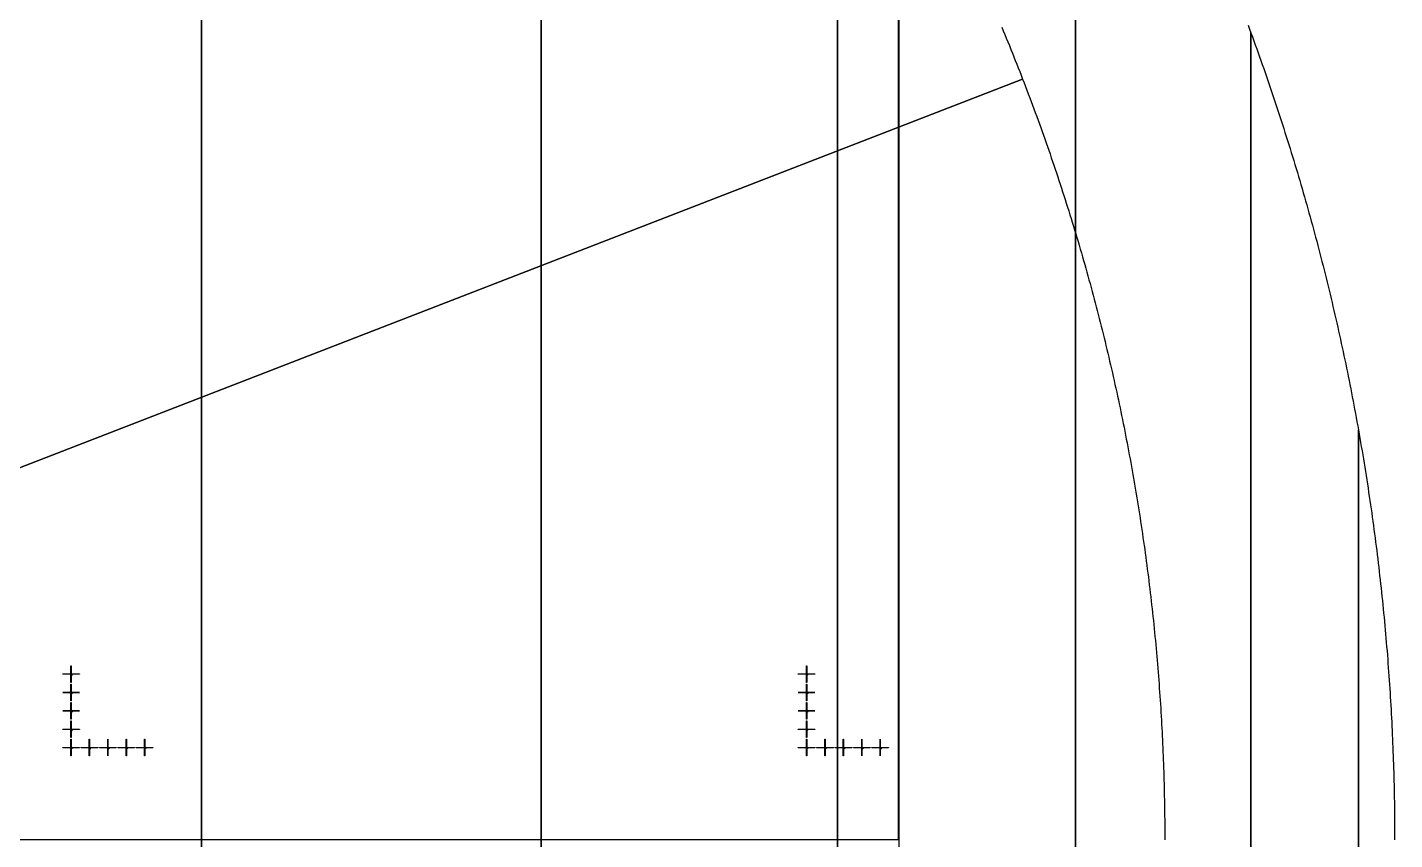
# Model space of a CAD drawing. Extents: x -25400 to 25400, y -24113 to 25400.
# Drawn here: x 10529 to 25400, y 1 to 8834 of the extents above; entities that cross this region are included whole.
import ezdxf

# ---------------------------------------------------------------- set-up
doc = ezdxf.new("R2010")
doc.units = 0
for name, color, linetype in [('L0D0', 1, 'CONTINUOUS'), ('L1D0', 2, 'CONTINUOUS'), ('L3D0', 3, 'CONTINUOUS')]:
    doc.layers.add(name, color=color, linetype=linetype)

msp = doc.modelspace()

# ---------------------------------------------------------------- linework, layer by layer
at = {"layer": 'L0D0'}
for points in [[(12421.944, 22155.255), (12421.944, -22155.255)], [(12421.944, -22155.255), (12421.944, 22155.255)], [(16115.797, 19632.653), (16115.797, -19632.653)], [(16115.797, -19632.653), (16115.797, 16466.422)], [(19339.518, -16466.422), (19339.518, 16466.422)], [(19339.518, 16466.422), (19339.518, -16466.422)], [(21126.611, 8836.08), (21143.321, 8796.022), (21159.954, 8755.931), (21176.512, 8715.809), (21192.994, 8675.656), (21209.399, 8635.472), (21225.729, 8595.257), (21241.982, 8555.01), (21258.159, 8514.733), (21274.259, 8474.426), (21290.283, 8434.088), (21306.231, 8393.719), (21322.102, 8353.321), (21337.896, 8312.892), (21353.614, 8272.434), (0, 0), (16923.304, 15427.63)], [(21928.171, 12818.553), (21928.171, -12818.553), (21905.071, -12857.988), (21881.901, -12897.381), (21858.659, -12936.732), (21835.346, -12976.042)], [(21928.171, -12818.553), (21928.171, 12818.553)], [(23805.05, 8858.87), (23820.952, 8816.023), (23836.776, 8773.148), (23836.776, -8773.148)], [(23836.776, -8773.148), (23836.776, 8773.148), (23852.523, 8730.244), (23868.193, 8687.312), (23883.785, 8644.351), (23899.3, 8601.363), (23914.738, 8558.347), (23930.098, 8515.303), (23945.381, 8472.232), (23960.587, 8429.133), (23975.715, 8386.007), (23990.765, 8342.854), (24005.737, 8299.673), (24020.632, 8256.466), (24035.449, 8213.232), (24050.188, 8169.972), (24064.85, 8126.685), (24079.433, 8083.372), (24093.939, 8040.032), (24108.366, 7996.667), (24122.716, 7953.276), (24136.987, 7909.859), (24151.18, 7866.416), (24165.295, 7822.948), (24179.332, 7779.454), (24193.29, 7735.936), (24207.171, 7692.392), (24220.972, 7648.823), (24234.696, 7605.23), (24248.341, 7561.612), (24261.907, 7517.97), (24275.395, 7474.303), (24288.804, 7430.612), (24302.135, 7386.897), (24315.387, 7343.158), (24328.56, 7299.395), (24341.655, 7255.609), (24354.67, 7211.799), (24367.607, 7167.965), (24380.465, 7124.109), (24393.244, 7080.23), (24405.944, 7036.327), (24418.565, 6992.402), (24431.107, 6948.454), (24443.57, 6904.484), (24455.953, 6860.491), (24468.258, 6816.476), (24480.483, 6772.439), (24492.629, 6728.38), (24504.696, 6684.3), (24516.684, 6640.197), (24528.592, 6596.074), (24540.42, 6551.929), (24552.17, 6507.762), (24563.839, 6463.575), (24575.43, 6419.366), (24586.94, 6375.137), (24598.371, 6330.887), (24609.723, 6286.617), (24620.994, 6242.326), (24632.186, 6198.016), (24643.299, 6153.685), (24654.331, 6109.334), (24665.284, 6064.963), (24676.157, 6020.573), (24686.949, 5976.163), (24697.662, 5931.734), (24708.295, 5887.286), (24718.849, 5842.819), (24729.322, 5798.332), (24739.714, 5753.827), (24750.027, 5709.304), (24760.26, 5664.761), (24770.413, 5620.201), (24780.485, 5575.622), (24790.477, 5531.026), (24800.389, 5486.411), (24810.221, 5441.778), (24819.972, 5397.128), (24829.643, 5352.461), (24839.233, 5307.776), (24848.743, 5263.074), (24858.173, 5218.355), (24867.522, 5173.619), (24876.791, 5128.866), (24885.979, 5084.097), (24895.087, 5039.311), (24904.114, 4994.509), (24913.06, 4949.691), (24921.926, 4904.857), (24930.711, 4860.007), (24939.415, 4815.141), (24948.039, 4770.259), (24956.581, 4725.362), (24965.043, 4680.45), (24973.424, 4635.523), (24981.725, 4590.58), (24989.944, 4545.623), (24998.083, 4500.651), (25006.14, 4455.665), (25006.14, -4455.665)], [(0, 0), (21353.614, 8272.434), (21369.255, 8231.946), (21384.819, 8191.428), (21400.307, 8150.881), (21415.717, 8110.305), (21431.051, 8069.7), (21446.308, 8029.065), (21461.487, 7988.402), (21476.59, 7947.71), (21491.615, 7906.989), (21506.563, 7866.24), (21521.434, 7825.463), (21536.228, 7784.658), (21550.944, 7743.824), (21565.583, 7702.963), (21580.144, 7662.075), (21594.628, 7621.158), (21609.034, 7580.215), (21623.362, 7539.244), (21637.613, 7498.246), (21651.787, 7457.221), (21665.882, 7416.169), (21679.899, 7375.091), (21693.839, 7333.986), (21707.701, 7292.854), (21721.485, 7251.697), (21735.19, 7210.514), (21748.818, 7169.304), (21762.367, 7128.069), (21775.839, 7086.808), (21789.232, 7045.522), (21802.546, 7004.211), (21815.783, 6962.874), (21828.941, 6921.512), (21842.021, 6880.126), (21855.022, 6838.714), (21867.945, 6797.279), (21880.789, 6755.818), (21893.554, 6714.334), (21906.241, 6672.825), (21918.849, 6631.293), (21931.379, 6589.736), (21943.829, 6548.156), (21956.201, 6506.552), (21968.494, 6464.925), (21980.708, 6423.275), (21992.843, 6381.602), (22004.899, 6339.906), (22016.876, 6298.187), (22028.774, 6256.445), (22040.593, 6214.681), (22052.333, 6172.894), (22063.993, 6131.086), (22075.574, 6089.255), (22087.076, 6047.403), (22098.498, 6005.528), (22109.841, 5963.633), (22121.105, 5921.715), (22132.289, 5879.777), (22143.394, 5837.817), (22154.419, 5795.837), (22165.364, 5753.835), (22176.23, 5711.813), (22187.017, 5669.77), (22197.723, 5627.707), (22208.35, 5585.624), (22218.897, 5543.521), (22229.364, 5501.398), (22239.751, 5459.255), (22250.059, 5417.092), (22260.286, 5374.91), (22270.434, 5332.709), (22280.501, 5290.488), (22290.489, 5248.249), (22300.396, 5205.991), (22310.223, 5163.713), (22319.97, 5121.418), (22329.637, 5079.104), (22339.224, 5036.772), (22348.731, 4994.421), (22358.157, 4952.053), (22367.503, 4909.667), (22376.768, 4867.263), (22385.953, 4824.842), (22395.058, 4782.403), (22404.082, 4739.948), (22413.026, 4697.475), (22421.889, 4654.985), (22430.672, 4612.479), (22439.374, 4569.956), (22447.995, 4527.417), (22456.536, 4484.861), (22464.996, 4442.289), (22473.376, 4399.702), (22481.675, 4357.098), (22489.893, 4314.479), (22498.03, 4271.845), (22506.086, 4229.195), (22514.062, 4186.529), (22521.956, 4143.849), (22529.77, 4101.154), (22537.503, 4058.444), (22545.155, 4015.72), (22552.725, 3972.981), (22560.215, 3930.228), (22567.624, 3887.461), (22574.952, 3844.68), (22582.198, 3801.885), (22589.364, 3759.076), (22596.448, 3716.254), (22603.451, 3673.418), (22610.373, 3630.57), (22617.214, 3587.708), (22623.973, 3544.833), (22630.651, 3501.946), (22637.248, 3459.046), (22643.764, 3416.134), (22650.198, 3373.209), (22656.551, 3330.272), (22662.822, 3287.323), (22669.012, 3244.363), (22675.121, 3201.391), (22681.148, 3158.407), (22687.093, 3115.412), (22692.958, 3072.406), (22698.74, 3029.388), (22704.441, 2986.36), (22710.061, 2943.321), (22715.599, 2900.272), (22721.055, 2857.212), (22726.43, 2814.142), (22731.723, 2771.062), (22736.934, 2727.971), (22742.064, 2684.871), (22747.112, 2641.762), (22752.078, 2598.643), (22756.963, 2555.514), (22761.765, 2512.376), (22766.486, 2469.23), (22771.126, 2426.074), (22775.683, 2382.91), (22780.159, 2339.737), (22784.552, 2296.556), (22788.864, 2253.366), (22793.094, 2210.169), (22797.243, 2166.963), (22801.309, 2123.75), (22805.293, 2080.529), (22809.196, 2037.301), (22813.016, 1994.065), (22816.755, 1950.822), (22820.411, 1907.572), (22823.986, 1864.315), (22827.478, 1821.052), (22830.889, 1777.782), (22834.218, 1734.505), (22837.464, 1691.223), (22840.629, 1647.934), (22843.711, 1604.64), (22846.711, 1561.339), (22849.63, 1518.033), (22852.466, 1474.722), (22855.22, 1431.405), (22857.892, 1388.083), (22860.482, 1344.756), (22862.99, 1301.425), (22865.415, 1258.088), (22867.759, 1214.747), (22870.02, 1171.402), (22872.199, 1128.053), (22874.296, 1084.699), (22876.311, 1041.342), (22878.244, 997.981), (22880.094, 954.616), (22881.862, 911.248), (22883.548, 867.876), (22885.152, 824.502), (22886.674, 781.124), (22888.113, 737.744), (22889.471, 694.361), (22890.746, 650.975), (22891.938, 607.588), (22893.049, 564.198), (22894.077, 520.806), (22895.023, 477.412), (22895.887, 434.016), (22896.668, 390.619), (22897.367, 347.22), (22897.984, 303.821), (22898.519, 260.42), (22898.972, 217.018), (22899.342, 173.615), (22899.63, 130.212), (22899.835, 86.808), (22899.959, 43.404), (22900, 0)], [(25006.14, -4455.665), (25006.14, 4455.665), (25014.117, 4410.664), (25022.013, 4365.648), (25029.827, 4320.619), (25037.561, 4275.576), (25045.213, 4230.519), (25052.785, 4185.448), (25060.275, 4140.363), (25067.684, 4095.265), (25075.012, 4050.154), (25082.259, 4005.03), (25089.425, 3959.893), (25096.509, 3914.743), (25103.513, 3869.58), (25110.435, 3824.405), (25117.275, 3779.217), (25124.035, 3734.018), (25130.713, 3688.806), (25137.309, 3643.582), (25143.824, 3598.346), (25150.258, 3553.099), (25156.611, 3507.84), (25162.882, 3462.57), (25169.071, 3417.289), (25175.179, 3371.996), (25181.206, 3326.693), (25187.151, 3281.379), (25193.014, 3236.054), (25198.796, 3190.719), (25204.496, 3145.373), (25210.115, 3100.017), (25215.652, 3054.652), (25221.107, 3009.276), (25226.481, 2963.891), (25231.773, 2918.496), (25236.984, 2873.091), (25242.112, 2827.677), (25247.159, 2782.255), (25252.125, 2736.823), (25257.008, 2691.382), (25261.81, 2645.932), (25266.53, 2600.474), (25271.168, 2555.008), (25275.724, 2509.533), (25280.199, 2464.05), (25284.592, 2418.559), (25288.902, 2373.061), (25293.131, 2327.554), (25297.278, 2282.041), (25301.343, 2236.519), (25305.327, 2190.991), (25309.228, 2145.455), (25313.047, 2099.913), (25316.785, 2054.363), (25320.44, 2008.807), (25324.014, 1963.245), (25327.505, 1917.676), (25330.915, 1872.101), (25334.242, 1826.52), (25337.488, 1780.933), (25340.651, 1735.34), (25343.732, 1689.741), (25346.732, 1644.137), (25349.649, 1598.528), (25352.484, 1552.914), (25355.237, 1507.294), (25357.908, 1461.67), (25360.497, 1416.041), (25363.004, 1370.407), (25365.429, 1324.769), (25367.772, 1279.127), (25370.032, 1233.48), (25372.21, 1187.83), (25374.307, 1142.176), (25376.321, 1096.518), (25378.253, 1050.856), (25380.102, 1005.191), (25381.87, 959.523), (25383.555, 913.851), (25385.158, 868.177), (25386.679, 822.5), (25388.118, 776.82), (25389.475, 731.138), (25390.749, 685.453), (25391.942, 639.766), (25393.052, 594.077), (25394.079, 548.387), (25395.025, 502.694), (25395.888, 457), (25396.67, 411.304), (25397.369, 365.607), (25397.985, 319.909), (25398.52, 274.209), (25398.972, 228.509), (25399.342, 182.808), (25399.63, 137.107), (25399.836, 91.405), (25399.959, 45.702), (25400, 0)]]:
    msp.add_lwpolyline(points, dxfattribs=at)
at = {"layer": 'L1D0'}
for points in [[(10913.5, 1800.25), (10913.5, 1802.75), (10996.5, 1802.75), (10996.5, 1800.25)], [(11004.3, 1796.5), (11004.3, 1801.3), (10999.5, 1801.3), (10999.5, 1801.7), (11004.3, 1801.7), (11004.3, 1806.5), (11004.7, 1806.5), (11004.7, 1801.7), (11009.5, 1801.7), (11009.5, 1801.3), (11004.7, 1801.3), (11004.7, 1796.5)], [(11003.25, 1809.5), (11003.25, 1892.5), (11005.75, 1892.5), (11005.75, 1809.5)], [(11003.25, 1710.5), (11003.25, 1793.5), (11005.75, 1793.5), (11005.75, 1710.5)], [(11010.5, 1790.944), (11010.5, 1794.5), (11014.944, 1794.5), (11014.944, 1793.611), (11011.389, 1793.611), (11011.389, 1791.833), (11014.056, 1791.833), (11014.056, 1790.944)], [(11010.5, 1788.278), (11010.5, 1789.167), (11014.056, 1789.167), (11014.056, 1788.278)], [(11012.5, 1800.25), (11012.5, 1802.75), (11095.5, 1802.75), (11095.5, 1800.25)], [(11014.056, 1789.167), (11014.056, 1790.944), (11014.944, 1790.944), (11014.944, 1789.167)], [(18913.5, 1800.25), (18913.5, 1802.75), (18996.5, 1802.75), (18996.5, 1800.25)], [(19004.3, 1796.5), (19004.3, 1801.3), (18999.5, 1801.3), (18999.5, 1801.7), (19004.3, 1801.7), (19004.3, 1806.5), (19004.7, 1806.5), (19004.7, 1801.7), (19009.5, 1801.7), (19009.5, 1801.3), (19004.7, 1801.3), (19004.7, 1796.5)], [(19003.25, 1809.5), (19003.25, 1892.5), (19005.75, 1892.5), (19005.75, 1809.5)], [(19003.25, 1710.5), (19003.25, 1793.5), (19005.75, 1793.5), (19005.75, 1710.5)], [(19010.5, 1790.944), (19010.5, 1794.5), (19014.944, 1794.5), (19014.944, 1793.611), (19011.389, 1793.611), (19011.389, 1791.833), (19014.056, 1791.833), (19014.056, 1790.944)], [(19010.5, 1788.278), (19010.5, 1789.167), (19014.056, 1789.167), (19014.056, 1788.278)], [(19012.5, 1800.25), (19012.5, 1802.75), (19095.5, 1802.75), (19095.5, 1800.25)], [(19014.056, 1789.167), (19014.056, 1790.944), (19014.944, 1790.944), (19014.944, 1789.167)], [(11003.25, 1609.5), (11003.25, 1692.5), (11005.75, 1692.5), (11005.75, 1609.5)], [(19003.25, 1609.5), (19003.25, 1692.5), (19005.75, 1692.5), (19005.75, 1609.5)], [(10913.5, 1600.25), (10913.5, 1602.75), (10996.5, 1602.75), (10996.5, 1600.25)], [(11004.3, 1596.5), (11004.3, 1601.3), (10999.5, 1601.3), (10999.5, 1601.7), (11004.3, 1601.7), (11004.3, 1606.5), (11004.7, 1606.5), (11004.7, 1601.7), (11009.5, 1601.7), (11009.5, 1601.3), (11004.7, 1601.3), (11004.7, 1596.5)], [(11003.25, 1510.5), (11003.25, 1593.5), (11005.75, 1593.5), (11005.75, 1510.5)], [(11003.25, 1409.5), (11003.25, 1492.5), (11005.75, 1492.5), (11005.75, 1409.5)], [(11013.167, 1588.278), (11013.167, 1590.056), (11010.5, 1590.056), (11010.5, 1591.833), (11011.389, 1591.833), (11011.389, 1590.944), (11013.167, 1590.944), (11013.167, 1593.611), (11012.278, 1593.611), (11012.278, 1594.5), (11014.056, 1594.5), (11014.056, 1590.944), (11014.944, 1590.944), (11014.944, 1590.056), (11014.056, 1590.056), (11014.056, 1588.278)], [(11011.389, 1591.833), (11011.389, 1593.611), (11012.278, 1593.611), (11012.278, 1591.833)], [(11012.5, 1600.25), (11012.5, 1602.75), (11095.5, 1602.75), (11095.5, 1600.25)], [(18913.5, 1600.25), (18913.5, 1602.75), (18996.5, 1602.75), (18996.5, 1600.25)], [(19004.3, 1596.5), (19004.3, 1601.3), (18999.5, 1601.3), (18999.5, 1601.7), (19004.3, 1601.7), (19004.3, 1606.5), (19004.7, 1606.5), (19004.7, 1601.7), (19009.5, 1601.7), (19009.5, 1601.3), (19004.7, 1601.3), (19004.7, 1596.5)], [(19003.25, 1510.5), (19003.25, 1593.5), (19005.75, 1593.5), (19005.75, 1510.5)], [(19003.25, 1409.5), (19003.25, 1492.5), (19005.75, 1492.5), (19005.75, 1409.5)], [(19013.167, 1588.278), (19013.167, 1590.056), (19010.5, 1590.056), (19010.5, 1591.833), (19011.389, 1591.833), (19011.389, 1590.944), (19013.167, 1590.944), (19013.167, 1593.611), (19012.278, 1593.611), (19012.278, 1594.5), (19014.056, 1594.5), (19014.056, 1590.944), (19014.944, 1590.944), (19014.944, 1590.056), (19014.056, 1590.056), (19014.056, 1588.278)], [(19011.389, 1591.833), (19011.389, 1593.611), (19012.278, 1593.611), (19012.278, 1591.833)], [(19012.5, 1600.25), (19012.5, 1602.75), (19095.5, 1602.75), (19095.5, 1600.25)], [(10913.5, 1400.25), (10913.5, 1402.75), (10996.5, 1402.75), (10996.5, 1400.25)], [(11004.3, 1396.5), (11004.3, 1401.3), (10999.5, 1401.3), (10999.5, 1401.7), (11004.3, 1401.7), (11004.3, 1406.5), (11004.7, 1406.5), (11004.7, 1401.7), (11009.5, 1401.7), (11009.5, 1401.3), (11004.7, 1401.3), (11004.7, 1396.5)], [(11003.25, 1310.5), (11003.25, 1393.5), (11005.75, 1393.5), (11005.75, 1310.5)], [(11010.5, 1393.611), (11010.5, 1394.5), (11014.056, 1394.5), (11014.056, 1393.611)], [(11010.5, 1388.278), (11010.5, 1389.167), (11014.056, 1389.167), (11014.056, 1388.278)], [(11011.389, 1390.944), (11011.389, 1391.833), (11014.056, 1391.833), (11014.056, 1390.944)], [(11012.5, 1400.25), (11012.5, 1402.75), (11095.5, 1402.75), (11095.5, 1400.25)], [(11014.056, 1391.833), (11014.056, 1393.611), (11014.944, 1393.611), (11014.944, 1391.833)], [(11014.056, 1389.167), (11014.056, 1390.944), (11014.944, 1390.944), (11014.944, 1389.167)], [(18913.5, 1400.25), (18913.5, 1402.75), (18996.5, 1402.75), (18996.5, 1400.25)], [(19004.3, 1396.5), (19004.3, 1401.3), (18999.5, 1401.3), (18999.5, 1401.7), (19004.3, 1401.7), (19004.3, 1406.5), (19004.7, 1406.5), (19004.7, 1401.7), (19009.5, 1401.7), (19009.5, 1401.3), (19004.7, 1401.3), (19004.7, 1396.5)], [(19003.25, 1310.5), (19003.25, 1393.5), (19005.75, 1393.5), (19005.75, 1310.5)], [(19010.5, 1393.611), (19010.5, 1394.5), (19014.056, 1394.5), (19014.056, 1393.611)], [(19010.5, 1388.278), (19010.5, 1389.167), (19014.056, 1389.167), (19014.056, 1388.278)], [(19011.389, 1390.944), (19011.389, 1391.833), (19014.056, 1391.833), (19014.056, 1390.944)], [(19012.5, 1400.25), (19012.5, 1402.75), (19095.5, 1402.75), (19095.5, 1400.25)], [(19014.056, 1391.833), (19014.056, 1393.611), (19014.944, 1393.611), (19014.944, 1391.833)], [(19014.056, 1389.167), (19014.056, 1390.944), (19014.944, 1390.944), (19014.944, 1389.167)], [(10913.5, 1200.25), (10913.5, 1202.75), (10996.5, 1202.75), (10996.5, 1200.25)], [(11004.3, 1196.5), (11004.3, 1201.3), (10999.5, 1201.3), (10999.5, 1201.7), (11004.3, 1201.7), (11004.3, 1206.5), (11004.7, 1206.5), (11004.7, 1201.7), (11009.5, 1201.7), (11009.5, 1201.3), (11004.7, 1201.3), (11004.7, 1196.5)], [(11003.25, 1209.5), (11003.25, 1292.5), (11005.75, 1292.5), (11005.75, 1209.5)], [(11003.25, 1110.5), (11003.25, 1193.5), (11005.75, 1193.5), (11005.75, 1110.5)], [(11010.5, 1192.722), (11010.5, 1193.611), (11011.389, 1193.611), (11011.389, 1192.722)], [(11010.5, 1188.278), (11010.5, 1190.056), (11011.389, 1190.056), (11011.389, 1189.167), (11014.944, 1189.167), (11014.944, 1188.278)], [(11011.389, 1193.611), (11011.389, 1194.5), (11014.056, 1194.5), (11014.056, 1193.611)], [(11011.389, 1190.056), (11011.389, 1190.944), (11013.167, 1190.944), (11013.167, 1190.056)], [(11012.5, 1200.25), (11012.5, 1202.75), (11095.5, 1202.75), (11095.5, 1200.25)], [(11013.167, 1190.944), (11013.167, 1191.833), (11014.056, 1191.833), (11014.056, 1190.944)], [(11014.056, 1191.833), (11014.056, 1193.611), (11014.944, 1193.611), (11014.944, 1191.833)], [(18913.5, 1200.25), (18913.5, 1202.75), (18996.5, 1202.75), (18996.5, 1200.25)], [(19004.3, 1196.5), (19004.3, 1201.3), (18999.5, 1201.3), (18999.5, 1201.7), (19004.3, 1201.7), (19004.3, 1206.5), (19004.7, 1206.5), (19004.7, 1201.7), (19009.5, 1201.7), (19009.5, 1201.3), (19004.7, 1201.3), (19004.7, 1196.5)], [(19003.25, 1209.5), (19003.25, 1292.5), (19005.75, 1292.5), (19005.75, 1209.5)], [(19003.25, 1110.5), (19003.25, 1193.5), (19005.75, 1193.5), (19005.75, 1110.5)], [(19010.5, 1192.722), (19010.5, 1193.611), (19011.389, 1193.611), (19011.389, 1192.722)], [(19010.5, 1188.278), (19010.5, 1190.056), (19011.389, 1190.056), (19011.389, 1189.167), (19014.944, 1189.167), (19014.944, 1188.278)], [(19011.389, 1193.611), (19011.389, 1194.5), (19014.056, 1194.5), (19014.056, 1193.611)], [(19011.389, 1190.056), (19011.389, 1190.944), (19013.167, 1190.944), (19013.167, 1190.056)], [(19012.5, 1200.25), (19012.5, 1202.75), (19095.5, 1202.75), (19095.5, 1200.25)], [(19013.167, 1190.944), (19013.167, 1191.833), (19014.056, 1191.833), (19014.056, 1190.944)], [(19014.056, 1191.833), (19014.056, 1193.611), (19014.944, 1193.611), (19014.944, 1191.833)], [(11003.25, 1009.5), (11003.25, 1092.5), (11005.75, 1092.5), (11005.75, 1009.5)], [(11203.25, 1009.5), (11203.25, 1092.5), (11205.75, 1092.5), (11205.75, 1009.5)], [(11403.25, 1009.5), (11403.25, 1092.5), (11405.75, 1092.5), (11405.75, 1009.5)], [(11603.25, 1009.5), (11603.25, 1092.5), (11605.75, 1092.5), (11605.75, 1009.5)], [(11803.25, 1009.5), (11803.25, 1092.5), (11805.75, 1092.5), (11805.75, 1009.5)], [(19003.25, 1009.5), (19003.25, 1092.5), (19005.75, 1092.5), (19005.75, 1009.5)], [(19203.25, 1009.5), (19203.25, 1092.5), (19205.75, 1092.5), (19205.75, 1009.5)], [(19403.25, 1009.5), (19403.25, 1092.5), (19405.75, 1092.5), (19405.75, 1009.5)], [(19603.25, 1009.5), (19603.25, 1092.5), (19605.75, 1092.5), (19605.75, 1009.5)], [(19803.25, 1009.5), (19803.25, 1092.5), (19805.75, 1092.5), (19805.75, 1009.5)], [(10913.5, 1000.25), (10913.5, 1002.75), (10996.5, 1002.75), (10996.5, 1000.25)], [(11004.3, 996.5), (11004.3, 1001.3), (10999.5, 1001.3), (10999.5, 1001.7), (11004.3, 1001.7), (11004.3, 1006.5), (11004.7, 1006.5), (11004.7, 1001.7), (11009.5, 1001.7), (11009.5, 1001.3), (11004.7, 1001.3), (11004.7, 996.5)], [(11003.25, 910.5), (11003.25, 993.5), (11005.75, 993.5), (11005.75, 910.5)], [(11011.389, 988.278), (11011.389, 989.167), (11012.278, 989.167), (11012.278, 992.722), (11011.389, 992.722), (11011.389, 993.611), (11012.278, 993.611), (11012.278, 994.5), (11013.167, 994.5), (11013.167, 989.167), (11014.056, 989.167), (11014.056, 988.278)], [(11012.5, 1000.25), (11012.5, 1002.75), (11095.5, 1002.75), (11095.5, 1000.25)], [(11113.5, 1000.25), (11113.5, 1002.75), (11196.5, 1002.75), (11196.5, 1000.25)], [(11204.3, 996.5), (11204.3, 1001.3), (11199.5, 1001.3), (11199.5, 1001.7), (11204.3, 1001.7), (11204.3, 1006.5), (11204.7, 1006.5), (11204.7, 1001.7), (11209.5, 1001.7), (11209.5, 1001.3), (11204.7, 1001.3), (11204.7, 996.5)], [(11203.25, 910.5), (11203.25, 993.5), (11205.75, 993.5), (11205.75, 910.5)], [(11210.5, 992.722), (11210.5, 993.611), (11211.389, 993.611), (11211.389, 992.722)], [(11210.5, 988.278), (11210.5, 990.056), (11211.389, 990.056), (11211.389, 989.167), (11214.944, 989.167), (11214.944, 988.278)], [(11211.389, 993.611), (11211.389, 994.5), (11214.056, 994.5), (11214.056, 993.611)], [(11211.389, 990.056), (11211.389, 990.944), (11213.167, 990.944), (11213.167, 990.056)], [(11212.5, 1000.25), (11212.5, 1002.75), (11295.5, 1002.75), (11295.5, 1000.25)], [(11213.167, 990.944), (11213.167, 991.833), (11214.056, 991.833), (11214.056, 990.944)], [(11214.056, 991.833), (11214.056, 993.611), (11214.944, 993.611), (11214.944, 991.833)], [(11313.5, 1000.25), (11313.5, 1002.75), (11396.5, 1002.75), (11396.5, 1000.25)], [(11404.3, 996.5), (11404.3, 1001.3), (11399.5, 1001.3), (11399.5, 1001.7), (11404.3, 1001.7), (11404.3, 1006.5), (11404.7, 1006.5), (11404.7, 1001.7), (11409.5, 1001.7), (11409.5, 1001.3), (11404.7, 1001.3), (11404.7, 996.5)], [(11403.25, 910.5), (11403.25, 993.5), (11405.75, 993.5), (11405.75, 910.5)], [(11410.5, 993.611), (11410.5, 994.5), (11414.056, 994.5), (11414.056, 993.611)], [(11410.5, 988.278), (11410.5, 989.167), (11414.056, 989.167), (11414.056, 988.278)], [(11411.389, 990.944), (11411.389, 991.833), (11414.056, 991.833), (11414.056, 990.944)], [(11412.5, 1000.25), (11412.5, 1002.75), (11495.5, 1002.75), (11495.5, 1000.25)], [(11414.056, 991.833), (11414.056, 993.611), (11414.944, 993.611), (11414.944, 991.833)], [(11414.056, 989.167), (11414.056, 990.944), (11414.944, 990.944), (11414.944, 989.167)], [(11513.5, 1000.25), (11513.5, 1002.75), (11596.5, 1002.75), (11596.5, 1000.25)], [(11604.3, 996.5), (11604.3, 1001.3), (11599.5, 1001.3), (11599.5, 1001.7), (11604.3, 1001.7), (11604.3, 1006.5), (11604.7, 1006.5), (11604.7, 1001.7), (11609.5, 1001.7), (11609.5, 1001.3), (11604.7, 1001.3), (11604.7, 996.5)], [(11603.25, 910.5), (11603.25, 993.5), (11605.75, 993.5), (11605.75, 910.5)], [(11613.167, 988.278), (11613.167, 990.056), (11610.5, 990.056), (11610.5, 991.833), (11611.389, 991.833), (11611.389, 990.944), (11613.167, 990.944), (11613.167, 993.611), (11612.278, 993.611), (11612.278, 994.5), (11614.056, 994.5), (11614.056, 990.944), (11614.944, 990.944), (11614.944, 990.056), (11614.056, 990.056), (11614.056, 988.278)], [(11611.389, 991.833), (11611.389, 993.611), (11612.278, 993.611), (11612.278, 991.833)], [(11612.5, 1000.25), (11612.5, 1002.75), (11695.5, 1002.75), (11695.5, 1000.25)], [(11713.5, 1000.25), (11713.5, 1002.75), (11796.5, 1002.75), (11796.5, 1000.25)], [(11804.3, 996.5), (11804.3, 1001.3), (11799.5, 1001.3), (11799.5, 1001.7), (11804.3, 1001.7), (11804.3, 1006.5), (11804.7, 1006.5), (11804.7, 1001.7), (11809.5, 1001.7), (11809.5, 1001.3), (11804.7, 1001.3), (11804.7, 996.5)], [(11803.25, 910.5), (11803.25, 993.5), (11805.75, 993.5), (11805.75, 910.5)], [(11810.5, 990.944), (11810.5, 994.5), (11814.944, 994.5), (11814.944, 993.611), (11811.389, 993.611), (11811.389, 991.833), (11814.056, 991.833), (11814.056, 990.944)], [(11810.5, 988.278), (11810.5, 989.167), (11814.056, 989.167), (11814.056, 988.278)], [(11812.5, 1000.25), (11812.5, 1002.75), (11895.5, 1002.75), (11895.5, 1000.25)], [(11814.056, 989.167), (11814.056, 990.944), (11814.944, 990.944), (11814.944, 989.167)], [(18913.5, 1000.25), (18913.5, 1002.75), (18996.5, 1002.75), (18996.5, 1000.25)], [(19004.3, 996.5), (19004.3, 1001.3), (18999.5, 1001.3), (18999.5, 1001.7), (19004.3, 1001.7), (19004.3, 1006.5), (19004.7, 1006.5), (19004.7, 1001.7), (19009.5, 1001.7), (19009.5, 1001.3), (19004.7, 1001.3), (19004.7, 996.5)], [(19003.25, 910.5), (19003.25, 993.5), (19005.75, 993.5), (19005.75, 910.5)], [(19011.389, 988.278), (19011.389, 989.167), (19012.278, 989.167), (19012.278, 992.722), (19011.389, 992.722), (19011.389, 993.611), (19012.278, 993.611), (19012.278, 994.5), (19013.167, 994.5), (19013.167, 989.167), (19014.056, 989.167), (19014.056, 988.278)], [(19012.5, 1000.25), (19012.5, 1002.75), (19095.5, 1002.75), (19095.5, 1000.25)], [(19113.5, 1000.25), (19113.5, 1002.75), (19196.5, 1002.75), (19196.5, 1000.25)], [(19204.3, 996.5), (19204.3, 1001.3), (19199.5, 1001.3), (19199.5, 1001.7), (19204.3, 1001.7), (19204.3, 1006.5), (19204.7, 1006.5), (19204.7, 1001.7), (19209.5, 1001.7), (19209.5, 1001.3), (19204.7, 1001.3), (19204.7, 996.5)], [(19203.25, 910.5), (19203.25, 993.5), (19205.75, 993.5), (19205.75, 910.5)], [(19210.5, 992.722), (19210.5, 993.611), (19211.389, 993.611), (19211.389, 992.722)], [(19210.5, 988.278), (19210.5, 990.056), (19211.389, 990.056), (19211.389, 989.167), (19214.944, 989.167), (19214.944, 988.278)], [(19211.389, 993.611), (19211.389, 994.5), (19214.056, 994.5), (19214.056, 993.611)], [(19211.389, 990.056), (19211.389, 990.944), (19213.167, 990.944), (19213.167, 990.056)], [(19212.5, 1000.25), (19212.5, 1002.75), (19295.5, 1002.75), (19295.5, 1000.25)], [(19213.167, 990.944), (19213.167, 991.833), (19214.056, 991.833), (19214.056, 990.944)], [(19214.056, 991.833), (19214.056, 993.611), (19214.944, 993.611), (19214.944, 991.833)], [(19313.5, 1000.25), (19313.5, 1002.75), (19396.5, 1002.75), (19396.5, 1000.25)], [(19404.3, 996.5), (19404.3, 1001.3), (19399.5, 1001.3), (19399.5, 1001.7), (19404.3, 1001.7), (19404.3, 1006.5), (19404.7, 1006.5), (19404.7, 1001.7), (19409.5, 1001.7), (19409.5, 1001.3), (19404.7, 1001.3), (19404.7, 996.5)], [(19403.25, 910.5), (19403.25, 993.5), (19405.75, 993.5), (19405.75, 910.5)], [(19410.5, 993.611), (19410.5, 994.5), (19414.056, 994.5), (19414.056, 993.611)], [(19410.5, 988.278), (19410.5, 989.167), (19414.056, 989.167), (19414.056, 988.278)], [(19411.389, 990.944), (19411.389, 991.833), (19414.056, 991.833), (19414.056, 990.944)], [(19412.5, 1000.25), (19412.5, 1002.75), (19495.5, 1002.75), (19495.5, 1000.25)], [(19414.056, 991.833), (19414.056, 993.611), (19414.944, 993.611), (19414.944, 991.833)], [(19414.056, 989.167), (19414.056, 990.944), (19414.944, 990.944), (19414.944, 989.167)], [(19513.5, 1000.25), (19513.5, 1002.75), (19596.5, 1002.75), (19596.5, 1000.25)], [(19604.3, 996.5), (19604.3, 1001.3), (19599.5, 1001.3), (19599.5, 1001.7), (19604.3, 1001.7), (19604.3, 1006.5), (19604.7, 1006.5), (19604.7, 1001.7), (19609.5, 1001.7), (19609.5, 1001.3), (19604.7, 1001.3), (19604.7, 996.5)], [(19603.25, 910.5), (19603.25, 993.5), (19605.75, 993.5), (19605.75, 910.5)], [(19613.167, 988.278), (19613.167, 990.056), (19610.5, 990.056), (19610.5, 991.833), (19611.389, 991.833), (19611.389, 990.944), (19613.167, 990.944), (19613.167, 993.611), (19612.278, 993.611), (19612.278, 994.5), (19614.056, 994.5), (19614.056, 990.944), (19614.944, 990.944), (19614.944, 990.056), (19614.056, 990.056), (19614.056, 988.278)], [(19611.389, 991.833), (19611.389, 993.611), (19612.278, 993.611), (19612.278, 991.833)], [(19612.5, 1000.25), (19612.5, 1002.75), (19695.5, 1002.75), (19695.5, 1000.25)], [(19713.5, 1000.25), (19713.5, 1002.75), (19796.5, 1002.75), (19796.5, 1000.25)], [(19804.3, 996.5), (19804.3, 1001.3), (19799.5, 1001.3), (19799.5, 1001.7), (19804.3, 1001.7), (19804.3, 1006.5), (19804.7, 1006.5), (19804.7, 1001.7), (19809.5, 1001.7), (19809.5, 1001.3), (19804.7, 1001.3), (19804.7, 996.5)], [(19803.25, 910.5), (19803.25, 993.5), (19805.75, 993.5), (19805.75, 910.5)], [(19810.5, 990.944), (19810.5, 994.5), (19814.944, 994.5), (19814.944, 993.611), (19811.389, 993.611), (19811.389, 991.833), (19814.056, 991.833), (19814.056, 990.944)], [(19810.5, 988.278), (19810.5, 989.167), (19814.056, 989.167), (19814.056, 988.278)], [(19812.5, 1000.25), (19812.5, 1002.75), (19895.5, 1002.75), (19895.5, 1000.25)], [(19814.056, 989.167), (19814.056, 990.944), (19814.944, 990.944), (19814.944, 989.167)]]:
    msp.add_lwpolyline(points, close=True, dxfattribs=at)
at = {"layer": 'L3D0'}
for points in [[(-10004.5, 20007.5), (10004.5, 20007.5), (10004.5, 10004.5), (20007.5, 10004.5), (20007.5, -10004.5), (10004.5, -10004.5), (10004.5, -20007.5), (-10004.5, -20007.5)], [(-10001.5, 1.5), (-1.5, 1.5), (1.5, 1.5), (10001.5, 1.5), (10004.5, 1.5), (20004.5, 1.5), (20004.5, 10001.5), (10004.5, 10001.5), (10004.5, 1.5), (10001.5, 1.5), (10001.5, 10001.5), (1.5, 10001.5), (1.5, 1.5), (-1.5, 1.5), (-1.5, 10001.5), (-10001.5, 10001.5)]]:
    msp.add_lwpolyline(points, dxfattribs=at)

doc.saveas('drawing.dxf')
